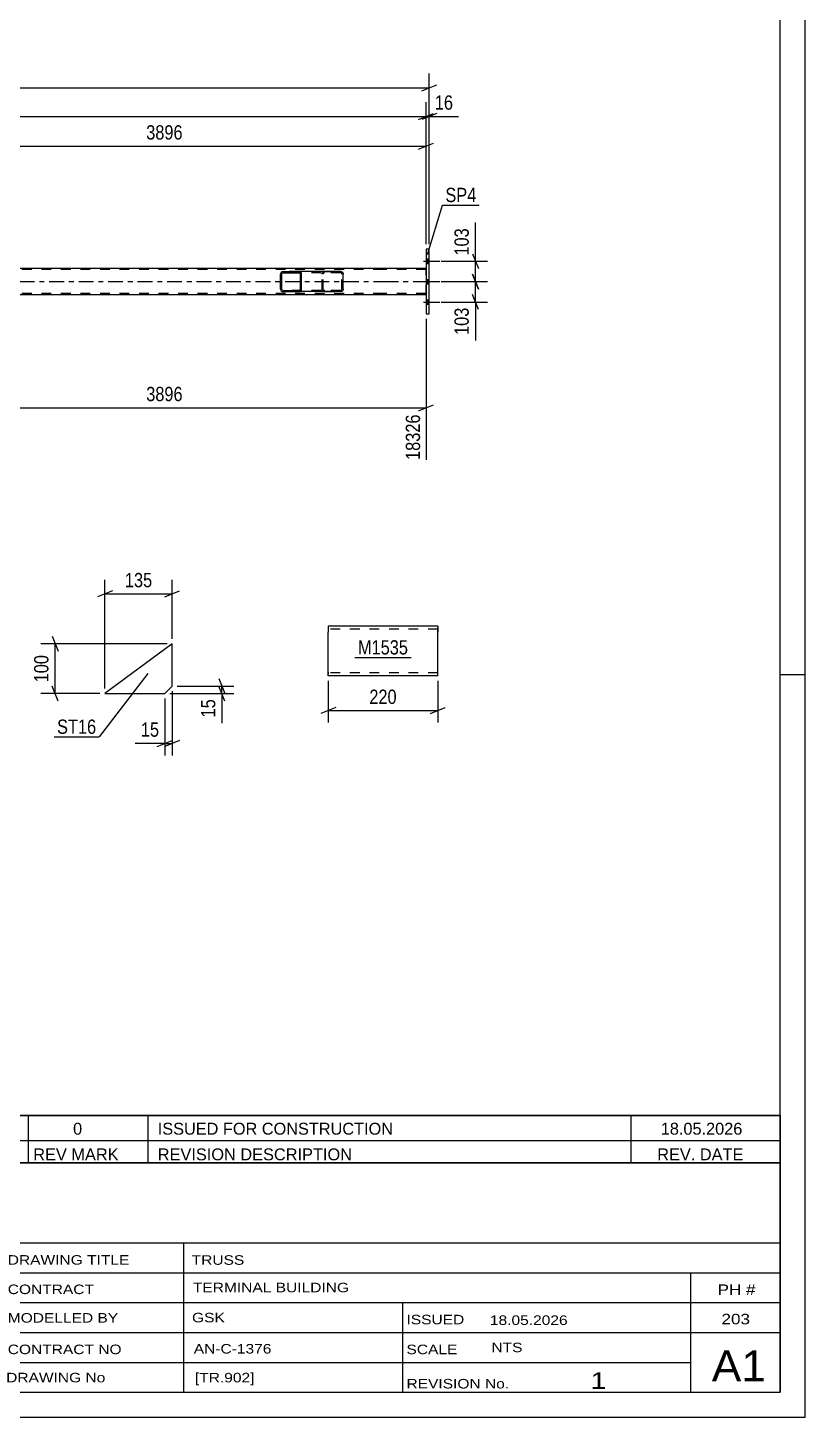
# Model space of a CAD drawing. Header units: millimetres. Extents: x 0 to 841, y 0 to 594.
# Drawn here: x 684.9 to 841, y 0 to 278.8 of the extents above; entities that cross this region are included whole.
import ezdxf

# ---------------------------------------------------------------- set-up
doc = ezdxf.new("R2010")
doc.units = ezdxf.units.MM
doc.linetypes.add('DXK_LINE_DOT2', pattern=[3.9198, 1.9599, -1.9599])
doc.linetypes.add('DXK_LINE_DOT3', pattern=[5.9187, 2.979, -0.9799, 0.9799, -0.9799])
doc.styles.add('Arial Narrow', font='ARIALN.TTF', dxfattribs={"height": 0.2})

# ---------------------------------------------------------------- blocks, each defined once
blk = doc.blocks.new('Unknown-275727292-1135 - 18137')
at = {"color": 5, "linetype": 'Continuous'}
for p, q in [((841, 0), (841, 594)), ((836, 5), (836, 589)), ((841, 149), (836, 149)), ((5, 5), (836, 5)), ((0, 0), (841, 0))]:
    blk.add_line(p, q, dxfattribs=at)
blk = doc.blocks.new('Part-275727292-1934 - 1918')
at = {"color": 2, "linetype": 'Continuous'}
for p, q in [((713.89, 155.21), (700.39, 145.21)), ((713.89, 146.71), (713.89, 155.21)), ((700.39, 145.21), (712.39, 145.21)), ((712.39, 145.21), (713.89, 146.71))]:
    blk.add_line(p, q, dxfattribs=at)
at = {"color": 7, "linetype": 'DXK_LINE_DOT2'}
for p, q in [((713.89, 146.71), (713.89, 155.21)), ((712.39, 145.21), (712.39, 145.21))]:
    blk.add_line(p, q, dxfattribs=at)
blk = doc.blocks.new('Part-275727292-4285 - 4207')
at = {"color": 7, "linetype": 'DXK_LINE_DOT2'}
for p, q in [((756.24, 230.29), (97.33, 230.29)), ((764.86, 230.29), (756.34, 230.29)), ((764.86, 225.25), (764.86, 230.53)), ((764.86, 230.53), (764.86, 230.53)), ((764.86, 230.53), (764.86, 225.25)), ((764.86, 230.53), (764.86, 230.53)), ((764.86, 230.29), (764.86, 230.29)), ((756.24, 225.49), (97.33, 225.49)), ((764.86, 225.49), (756.34, 225.49)), ((764.86, 225.49), (764.86, 225.49)), ((764.86, 225.25), (764.86, 225.25)), ((764.86, 225.25), (764.86, 225.25))]:
    blk.add_line(p, q, dxfattribs=at)
at = {"color": 2, "linetype": 'Continuous'}
for p, q in [((756.24, 230.53), (665, 230.53)), ((764.86, 230.53), (756.34, 230.53)), ((756.24, 225.25), (239.32, 225.25)), ((764.86, 225.25), (756.34, 225.25))]:
    blk.add_line(p, q, dxfattribs=at)
at = {"color": 7, "linetype": 'DXK_LINE_DOT3'}
for p, q in [((97.33, 227.89), (756.24, 227.89)), ((756.34, 227.89), (764.86, 227.89))]:
    blk.add_line(p, q, dxfattribs=at)
blk = doc.blocks.new('Bolt-275727292-4303 - 4207')
at = {"linetype": 'Continuous'}
for points in [[(765.5, 231.55), (765.5, 232.43), (764.86, 232.43), (764.86, 231.55)], [(765.5, 231.55), (765.5, 232.43), (764.86, 232.43), (764.86, 231.55)], [(765.5, 231.55), (765.5, 232.43), (764.86, 232.43), (764.86, 231.55)], [(765.5, 227.45), (765.5, 228.33), (764.86, 228.33), (764.86, 227.45)], [(765.5, 227.45), (765.5, 228.33), (764.86, 228.33), (764.86, 227.45)], [(765.5, 223.35), (765.5, 224.23), (764.86, 224.23), (764.86, 223.35)], [(765.5, 223.35), (765.5, 224.23), (764.86, 224.23), (764.86, 223.35)], [(765.5, 223.35), (765.5, 224.23), (764.86, 224.23), (764.86, 223.35)]]:
    blk.add_hatch(color=1, dxfattribs=at).paths.add_polyline_path(points)
at = {"color": 1, "linetype": 'Continuous'}
for p, q in [((764.34, 231.99), (767.66, 231.99)), ((764.34, 231.99), (767.66, 231.99)), ((764.34, 231.99), (767.66, 231.99)), ((764.86, 232.43), (765.5, 232.43)), ((764.86, 232.43), (765.5, 232.43)), ((764.86, 232.43), (765.5, 232.43)), ((764.86, 231.55), (765.5, 231.55)), ((764.86, 231.55), (765.5, 231.55)), ((764.86, 231.55), (765.5, 231.55)), ((764.34, 227.89), (767.66, 227.89)), ((764.34, 227.89), (767.66, 227.89)), ((764.86, 228.33), (765.5, 228.33)), ((764.86, 228.33), (765.5, 228.33)), ((764.86, 227.45), (765.5, 227.45)), ((764.86, 227.45), (765.5, 227.45)), ((764.34, 223.79), (767.66, 223.79)), ((764.34, 223.79), (767.66, 223.79)), ((764.34, 223.79), (767.66, 223.79)), ((764.86, 224.23), (765.5, 224.23)), ((764.86, 224.23), (765.5, 224.23)), ((764.86, 224.23), (765.5, 224.23)), ((764.86, 223.35), (765.5, 223.35)), ((764.86, 223.35), (765.5, 223.35)), ((764.86, 223.35), (765.5, 223.35))]:
    blk.add_line(p, q, dxfattribs=at)
blk = doc.blocks.new('Part-275727292-4379 - 4207')
at = {"linetype": 'Continuous'}
h = blk.add_hatch(dxfattribs=at)
h.set_pattern_fill('', scale=0.7, style=0, pattern_type=0)
h.set_pattern_definition([(45, (739.856, 229.5906), (-1.57154, 1.57154), [])])
h.paths.add_polyline_path([(739.89, 229.41), (739.86, 229.59), (739.75, 229.75), (739.58, 229.85), (739.38, 229.89), (736.15, 229.89), (735.95, 229.85), (735.79, 229.75), (735.68, 229.59), (735.64, 229.41), (735.64, 226.37), (735.68, 226.18), (735.79, 226.03), (735.95, 225.92), (736.15, 225.89), (739.38, 225.89), (739.58, 225.92), (739.75, 226.03), (739.86, 226.18), (739.89, 226.37)])
h.paths.add_polyline_path([(739.62, 226.28), (739.56, 226.2), (739.48, 226.15), (739.38, 226.13), (736.15, 226.13), (736.05, 226.15), (735.97, 226.2), (735.91, 226.28), (735.89, 226.37), (735.89, 229.41), (735.91, 229.5), (735.97, 229.58), (736.05, 229.63), (736.15, 229.65), (739.38, 229.65), (739.48, 229.63), (739.56, 229.58), (739.62, 229.5), (739.64, 229.41), (739.64, 226.37)])
at = {"color": 2, "linetype": 'Continuous'}
for p, q in [((735.68, 229.59), (735.64, 229.41)), ((735.64, 226.37), (735.64, 229.41)), ((735.89, 229.41), (735.91, 229.5)), ((735.89, 226.37), (735.89, 229.41)), ((735.91, 229.5), (735.97, 229.58)), ((736.15, 229.89), (735.95, 229.85)), ((735.97, 229.58), (736.05, 229.63)), ((736.05, 229.63), (736.15, 229.65)), ((736.15, 229.89), (739.38, 229.89)), ((736.15, 229.65), (739.38, 229.65)), ((747.73, 229.89), (739.38, 229.89)), ((739.58, 229.85), (739.38, 229.89)), ((739.38, 229.65), (739.48, 229.63)), ((739.48, 229.63), (739.56, 229.58)), ((739.56, 229.58), (739.62, 229.5)), ((739.62, 229.5), (739.64, 229.41)), ((739.64, 226.37), (739.64, 229.41)), ((739.89, 229.41), (739.86, 229.59)), ((739.89, 226.37), (739.89, 229.41)), ((747.73, 229.89), (747.93, 229.85)), ((748.21, 229.59), (748.24, 229.41)), ((748.24, 226.37), (748.24, 229.41)), ((735.64, 226.37), (735.68, 226.18)), ((735.91, 226.28), (735.89, 226.37)), ((735.97, 226.2), (735.91, 226.28)), ((735.95, 225.92), (736.15, 225.89)), ((736.05, 226.15), (735.97, 226.2)), ((736.15, 226.13), (736.05, 226.15)), ((736.15, 226.13), (739.38, 226.13)), ((736.15, 225.89), (739.38, 225.89)), ((739.48, 226.15), (739.38, 226.13)), ((739.38, 225.89), (739.58, 225.92)), ((747.73, 225.89), (739.38, 225.89)), ((739.56, 226.2), (739.48, 226.15)), ((739.62, 226.28), (739.56, 226.2)), ((739.64, 226.37), (739.62, 226.28)), ((739.86, 226.18), (739.89, 226.37)), ((747.93, 225.92), (747.73, 225.89)), ((748.24, 226.37), (748.21, 226.18))]:
    blk.add_line(p, q, dxfattribs=at)
at = {"color": 7, "linetype": 'DXK_LINE_DOT2'}
for p, q in [((739.38, 229.89), (736.15, 229.89)), ((747.73, 229.65), (736.15, 229.65)), ((743.99, 229.41), (744.03, 229.59)), ((743.99, 226.37), (743.99, 229.41)), ((744.26, 229.5), (744.24, 229.41)), ((744.24, 226.37), (744.24, 229.41)), ((744.32, 229.58), (744.26, 229.5)), ((744.3, 229.85), (744.5, 229.89)), ((744.4, 229.63), (744.32, 229.58)), ((744.5, 229.65), (744.4, 229.63)), ((744.5, 229.89), (747.73, 229.89)), ((747.83, 229.63), (747.73, 229.65)), ((747.91, 229.58), (747.83, 229.63)), ((747.97, 229.5), (747.91, 229.58)), ((747.99, 229.41), (747.97, 229.5)), ((747.99, 226.37), (747.99, 229.41)), ((747.73, 226.13), (736.15, 226.13)), ((739.38, 225.89), (736.15, 225.89)), ((744.03, 226.18), (743.99, 226.37)), ((744.24, 226.37), (744.26, 226.28)), ((744.26, 226.28), (744.32, 226.2)), ((744.5, 225.89), (744.3, 225.92)), ((744.32, 226.2), (744.34, 226.18)), ((744.34, 226.18), (744.4, 226.15)), ((744.4, 226.15), (744.5, 226.13)), ((744.5, 225.89), (747.73, 225.89)), ((747.73, 226.13), (747.83, 226.15)), ((747.83, 226.15), (747.91, 226.2)), ((747.91, 226.2), (747.97, 226.28)), ((747.97, 226.28), (747.99, 226.37))]:
    blk.add_line(p, q, dxfattribs=at)
at = {"color": 2, "linetype": 'Continuous'}
for centre, start, end in [((736.13, 229.39), 110.7583, 155.68), ((739.4, 229.39), 24.32, 69.2417), ((747.75, 229.39), 24.3199, 69.2417), ((736.13, 226.39), 204.32, 249.2417), ((739.4, 226.39), 290.7583, 335.68), ((747.75, 226.39), 290.7583, 335.6801)]:
    blk.add_arc(centre, 0.496, start, end, dxfattribs=at)
at = {"color": 7, "linetype": 'DXK_LINE_DOT2'}
for centre, start, end in [((744.48, 229.39), 110.7583, 155.6801), ((744.48, 226.39), 204.3199, 249.2417)]:
    blk.add_arc(centre, 0.496, start, end, dxfattribs=at)
blk = doc.blocks.new('Part-275727292-4389 - 4207')
at = {"color": 2, "linetype": 'Continuous'}
for p, q in [((765.5, 234.39), (764.86, 234.39)), ((764.86, 234.39), (764.86, 221.39)), ((765.5, 221.39), (765.5, 234.39)), ((764.86, 221.39), (765.5, 221.39))]:
    blk.add_line(p, q, dxfattribs=at)
at = {"color": 7, "linetype": 'DXK_LINE_DOT2'}
for p, q in [((764.86, 234.39), (764.86, 221.39)), ((765.5, 221.39), (765.5, 234.39))]:
    blk.add_line(p, q, dxfattribs=at)
blk = doc.blocks.new('Part-275727292-18276 - 18275')
at = {"color": 2, "linetype": 'Continuous'}
for p, q in [((745.23, 158.75), (745.23, 157.55)), ((767.23, 158.75), (745.23, 158.75)), ((745.23, 149.49), (745.23, 157.55)), ((767.23, 158.75), (767.23, 158.66)), ((767.23, 158.66), (767.23, 157.55)), ((767.23, 148.75), (767.23, 157.55)), ((745.23, 148.84), (745.23, 149.49)), ((745.23, 148.75), (745.23, 148.84)), ((767.23, 148.75), (745.23, 148.75))]:
    blk.add_line(p, q, dxfattribs=at)
at = {"color": 7, "linetype": 'DXK_LINE_DOT2'}
for p, q in [((767.23, 158.15), (745.23, 158.15)), ((767.23, 158.75), (767.23, 158.75)), ((767.23, 157.55), (767.23, 158.4)), ((745.23, 149.49), (745.23, 149.1)), ((745.23, 149.35), (745.23, 149.4)), ((767.23, 149.35), (745.23, 149.35)), ((745.23, 148.75), (745.23, 148.75)), ((767.23, 149.35), (767.23, 149.4))]:
    blk.add_line(p, q, dxfattribs=at)
blk = doc.blocks.new('StraightDimension-275727292-1976 - 1918')
at = {"color": 7, "linetype": 'Continuous'}
for p, q in [((723.29, 148.21), (724.49, 145.21)), ((713.39, 145.21), (726.29, 145.21)), ((714.89, 146.71), (726.29, 146.71)), ((724.49, 143.71), (723.29, 146.71)), ((723.89, 145.21), (723.89, 146.71))]:
    blk.add_line(p, q, dxfattribs=at)
at = {"color": 0}
blk.add_wipeout([(723.14, 144.69), (718.94, 144.69), (718.94, 139.83), (723.14, 139.83)], dxfattribs=at)
at = {"color": 7, "linetype": 'Continuous'}
blk.add_line((723.89, 145.21), (723.89, 139.3), dxfattribs=at)
blk.add_line((723.89, 145.21), (723.89, 139.3), dxfattribs=at)
at = {"color": 3, "style": 'Arial Narrow'}
blk.add_text('15', height=2.863, rotation=90.0002, dxfattribs=at).set_placement((722.54, 140.43))
blk = doc.blocks.new('StraightDimension-275727292-1936 - 1918')
at = {"color": 7, "linetype": 'Continuous'}
for p, q in [((700.39, 146.21), (700.39, 168.06)), ((713.89, 156.21), (713.89, 168.06)), ((701.89, 165.81), (698.89, 164.61)), ((700.39, 165.21), (713.89, 165.21)), ((712.39, 164.61), (715.39, 165.81))]:
    blk.add_line(p, q, dxfattribs=at)
at = {"color": 0}
blk.add_wipeout([(710.48, 165.96), (710.48, 170.16), (703.8, 170.16), (703.8, 165.96)], dxfattribs=at)
at = {"color": 3, "style": 'Arial Narrow'}
blk.add_text('135', height=2.863, dxfattribs=at).set_placement((704.4, 166.56))
blk = doc.blocks.new('StraightDimension-275727292-1964 - 1918')
at = {"color": 7, "linetype": 'Continuous'}
for p, q in [((689.79, 156.71), (690.99, 153.71)), ((712.89, 155.21), (687.54, 155.21)), ((690.39, 145.21), (690.39, 155.21)), ((699.39, 145.21), (687.54, 145.21)), ((690.99, 143.71), (689.79, 146.71))]:
    blk.add_line(p, q, dxfattribs=at)
at = {"color": 0}
blk.add_wipeout([(689.64, 153.55), (685.44, 153.55), (685.44, 146.87), (689.64, 146.87)], dxfattribs=at)
at = {"color": 3, "style": 'Arial Narrow'}
blk.add_text('100', height=2.863, rotation=90.0002, dxfattribs=at).set_placement((689.04, 147.47))
blk = doc.blocks.new('StraightDimension-275727292-1948 - 1918')
at = {"color": 7, "linetype": 'Continuous'}
for p, q in [((713.89, 145.71), (713.89, 132.81)), ((712.39, 144.21), (712.39, 132.81)), ((710.89, 134.61), (713.89, 135.81)), ((715.39, 135.81), (712.39, 134.61)), ((712.39, 135.21), (713.89, 135.21))]:
    blk.add_line(p, q, dxfattribs=at)
at = {"color": 0}
blk.add_wipeout([(711.87, 135.96), (711.87, 140.16), (707.01, 140.16), (707.01, 135.96)], dxfattribs=at)
at = {"color": 7, "linetype": 'Continuous'}
blk.add_line((712.39, 135.21), (706.48, 135.21), dxfattribs=at)
blk.add_line((712.39, 135.21), (706.48, 135.21), dxfattribs=at)
at = {"color": 3, "style": 'Arial Narrow'}
blk.add_text('15', height=2.863, dxfattribs=at).set_placement((707.61, 136.56))
blk = doc.blocks.new('StraightDimension-275727292-4506 - 4207')
at = {"color": 7, "linetype": 'Continuous'}
for p, q in [((764.86, 235.39), (764.86, 263.89)), ((88.71, 261.04), (764.86, 261.04)), ((763.36, 260.44), (766.36, 261.64))]:
    blk.add_line(p, q, dxfattribs=at)
blk = doc.blocks.new('StraightDimension-275727292-4516 - 4207')
at = {"color": 7, "linetype": 'Continuous'}
for p, q in [((764.86, 235.39), (764.86, 263.89)), ((765.5, 235.39), (765.5, 263.89)), ((763.36, 260.44), (766.36, 261.64)), ((767, 261.64), (764, 260.44)), ((764.86, 261.04), (765.5, 261.04))]:
    blk.add_line(p, q, dxfattribs=at)
at = {"color": 0}
blk.add_wipeout([(770.89, 261.79), (770.89, 265.99), (766.03, 265.99), (766.03, 261.79)], dxfattribs=at)
at = {"color": 7, "linetype": 'Continuous'}
blk.add_line((765.5, 261.04), (771.41, 261.04), dxfattribs=at)
blk.add_line((765.5, 261.04), (771.41, 261.04), dxfattribs=at)
at = {"color": 3, "style": 'Arial Narrow'}
blk.add_text('16', height=2.863, dxfattribs=at).set_placement((766.63, 262.39))
blk = doc.blocks.new('StraightDimension-275727292-17287 - 4207')
at = {"color": 7, "linetype": 'Continuous'}
for p, q in [((767.9, 231.99), (777.19, 231.99)), ((774.19, 233.49), (775.39, 230.49)), ((774.79, 227.89), (774.79, 231.99)), ((775.39, 226.39), (774.19, 229.39)), ((767.9, 227.89), (777.19, 227.89))]:
    blk.add_line(p, q, dxfattribs=at)
at = {"color": 0}
blk.add_wipeout([(774.04, 239.2), (769.84, 239.2), (769.84, 232.51), (774.04, 232.51)], dxfattribs=at)
at = {"color": 7, "linetype": 'Continuous'}
blk.add_line((774.79, 231.99), (774.79, 239.72), dxfattribs=at)
blk.add_line((774.79, 231.99), (774.79, 239.72), dxfattribs=at)
at = {"color": 3, "style": 'Arial Narrow'}
blk.add_text('103', height=2.863, rotation=90.0002, dxfattribs=at).set_placement((773.44, 233.11))
blk = doc.blocks.new('StraightDimension-275727292-4537 - 4207')
at = {"color": 7, "linetype": 'Continuous'}
for p, q in [((764.86, 220.39), (764.86, 192.1)), ((659.8, 215.85), (659.8, 192.1)), ((661.3, 203.15), (658.3, 201.95)), ((659.8, 202.55), (764.86, 202.55)), ((763.36, 201.95), (766.36, 203.15))]:
    blk.add_line(p, q, dxfattribs=at)
at = {"color": 0}
blk.add_wipeout([(716.59, 203.3), (716.59, 207.5), (708.08, 207.5), (708.08, 203.3)], dxfattribs=at)
at = {"color": 0, "linetype": 'Continuous'}
blk.add_wipeout([(764.26, 201.85), (760.06, 201.85), (760.06, 191.5), (764.26, 191.5)], dxfattribs=at)
at = {"color": 3, "style": 'Arial Narrow'}
blk.add_text('3896', height=2.863, dxfattribs=at).set_placement((708.68, 203.9))
at = {"color": 3, "linetype": 'Continuous', "style": 'Arial Narrow'}
blk.add_text('18326', height=2.863, rotation=90.0002, dxfattribs=at).set_placement((763.66, 192.1))
blk = doc.blocks.new('StraightDimension-275727292-4564 - 4207')
at = {"color": 7, "linetype": 'Continuous'}
for p, q in [((765.5, 235.39), (765.5, 269.65)), ((88.07, 266.8), (765.5, 266.8)), ((764, 266.2), (767, 267.4))]:
    blk.add_line(p, q, dxfattribs=at)
blk = doc.blocks.new('StraightDimension-275727292-4575 - 4207')
at = {"color": 7, "linetype": 'Continuous'}
for p, q in [((659.8, 239.93), (659.8, 257.9)), ((764.86, 235.39), (764.86, 257.9)), ((661.3, 255.65), (658.3, 254.45)), ((659.8, 255.05), (764.86, 255.05)), ((763.36, 254.45), (766.36, 255.65))]:
    blk.add_line(p, q, dxfattribs=at)
at = {"color": 0}
blk.add_wipeout([(716.59, 255.8), (716.59, 260), (708.08, 260), (708.08, 255.8)], dxfattribs=at)
at = {"color": 3, "style": 'Arial Narrow'}
blk.add_text('3896', height=2.863, dxfattribs=at).set_placement((708.68, 256.4))
blk = doc.blocks.new('StraightDimension-275727292-17288 - 4207')
at = {"color": 7, "linetype": 'Continuous'}
for p, q in [((774.19, 229.39), (775.39, 226.39)), ((767.9, 227.89), (777.19, 227.89)), ((774.79, 223.79), (774.79, 227.89)), ((767.9, 223.79), (777.19, 223.79)), ((775.39, 222.29), (774.19, 225.29))]:
    blk.add_line(p, q, dxfattribs=at)
at = {"color": 0}
blk.add_wipeout([(774.04, 223.26), (769.84, 223.26), (769.84, 216.58), (774.04, 216.58)], dxfattribs=at)
at = {"color": 7, "linetype": 'Continuous'}
blk.add_line((774.79, 223.79), (774.79, 216.05), dxfattribs=at)
blk.add_line((774.79, 223.79), (774.79, 216.05), dxfattribs=at)
at = {"color": 3, "style": 'Arial Narrow'}
blk.add_text('103', height=2.863, rotation=90.0002, dxfattribs=at).set_placement((773.44, 217.18))
blk = doc.blocks.new('StraightDimension-275727292-18361 - 18275')
at = {"color": 7, "linetype": 'Continuous'}
for p, q in [((745.23, 147.75), (745.23, 139.39)), ((767.23, 147.75), (767.23, 139.39)), ((746.73, 142.39), (743.73, 141.19)), ((765.73, 141.19), (768.73, 142.39)), ((745.23, 141.79), (767.23, 141.79))]:
    blk.add_line(p, q, dxfattribs=at)
at = {"color": 0}
blk.add_wipeout([(759.57, 142.54), (759.57, 146.74), (752.88, 146.74), (752.88, 142.54)], dxfattribs=at)
at = {"color": 3, "style": 'Arial Narrow'}
blk.add_text('220', height=2.863, dxfattribs=at).set_placement((753.48, 143.14))
blk = doc.blocks.new('Unknown-275727292-19272 - 18137')
at = {"color": 7, "linetype": 'Continuous'}
for p, q in [((676, 51.05), (676, 5)), ((676, 51.05), (836, 51.05)), ((836, 51), (836, 5)), ((676, 35), (836, 35)), ((716.14, 35), (716.14, 5)), ((676, 29), (836, 29)), ((818, 5.05), (818, 29.05)), ((676, 23), (836, 23)), ((760.14, 23), (760.14, 5)), ((676, 17), (836, 17)), ((676, 11), (818, 11)), ((676, 5), (836, 5))]:
    blk.add_line(p, q, dxfattribs=at)
at = {"color": 7, "style": 'Arial Narrow'}
for s, height, width, p in [('DRAWING TITLE', 1.9089, 1.425378, (680.88, 30.61)), ('TRUSS', 1.909, 1.425378, (717.81, 30.59)), ('CONTRACT', 1.909, 1.425378, (680.88, 24.71)), ('TERMINAL BUILDING', 1.9089, 1.425378, (718.06, 25.07)), ('MODELLED BY', 1.9089, 1.425378, (680.88, 18.98)), ('GSK', 1.909, 1.425378, (717.88, 19.04)), ('ISSUED', 1.909, 1.425378, (760.94, 18.64)), ('18.05.2026', 1.909, 1.425378, (777.69, 18.52)), ('CONTRACT NO', 1.9089, 1.425378, (680.88, 12.66)), ('AN-C-1376', 1.909, 1.425378, (718.23, 12.78)), ('SCALE', 1.909, 1.425378, (760.94, 12.65)), ('A1', 6.204, 1.25, (822.24, 7.2)), ('DRAWING No', 1.909, 1.425378, (680.56, 7)), ('[TR.902]', 1.909, 1.425378, (718.46, 6.99)), ('1', 3.34, 1.5, (797.91, 5.68)), ('REVISION No.', 1.9089, 1.425378, (760.94, 5.77))]:
    blk.add_text(s, height=height, dxfattribs=dict(at, width=width)).set_placement(p)
at = {"color": 7, "linetype": 'Continuous', "style": 'Arial Narrow'}
for s, height, width, p in [('PH #', 2.1, 1.42538, (823.4, 24.55)), ('203', 2.1, 1.42538, (824.19, 18.65)), ('NTS', 1.909, 1.425378, (778, 13.05))]:
    blk.add_text(s, height=height, dxfattribs=dict(at, width=width)).set_placement(p)
blk = doc.blocks.new('Unknown-275727292-19275 - 18137')
at = {"color": 7, "linetype": 'Continuous'}
for p, q in [((676, 60.55), (836, 60.55)), ((836, 60.55), (676, 60.55)), ((676, 60.55), (676, 55.55)), ((685, 60.55), (685, 55.55)), ((709, 60.55), (709, 55.55)), ((806, 60.55), (806, 55.55)), ((836, 60.55), (836, 55.55)), ((676, 55.55), (836, 55.55)), ((676, 55.55), (676, 51.05)), ((676, 55.55), (836, 55.55)), ((685, 55.55), (685, 51.05)), ((709, 55.55), (709, 51.05)), ((806, 55.55), (806, 51.05)), ((836, 55.55), (836, 51.05)), ((836, 51.05), (676, 51.05))]:
    blk.add_line(p, q, dxfattribs=at)
at = {"color": 7, "linetype": 'Continuous', "style": 'Arial Narrow'}
for s, height, width, p in [('1', 2.39, 1.196471, (679.16, 56.7)), ('0', 2.39, 1.196471, (694, 56.7)), ('ISSUED FOR CONSTRUCTION', 2.3861, 1.196471, (711, 56.7)), ('18.05.2026', 2.386, 1.196471, (812, 56.7)), ('No', 2.386, 1.2, (677.54, 51.55)), ('REV MARK', 2.386, 1.2, (686, 51.55)), ('REVISION DESCRIPTION', 2.3861, 1.2, (711, 51.55)), ('REV. DATE', 2.386, 1.2, (811.28, 51.55))]:
    blk.add_text(s, height=height, dxfattribs=dict(at, width=width)).set_placement(p)
blk = doc.blocks.new('Mark-275727292-1930 - 1918')
at = {"color": 0}
blk.add_wipeout([(698.64, 137.14), (698.64, 140.14), (690.78, 140.14), (690.78, 137.14)], dxfattribs=at)
blk.add_wipeout([(698.64, 137.14), (698.64, 140.14), (690.78, 140.14), (690.78, 137.14)], dxfattribs=at)
at = {"color": 30, "linetype": 'Continuous'}
for p in [(708.99, 149.27), (690.18, 136.54)]:
    blk.add_line(p, (699.24, 136.54), dxfattribs=at)
at = {"color": 3, "style": 'Arial Narrow'}
blk.add_text('ST16', height=2.863, dxfattribs=at).set_placement((690.78, 137.14))
blk = doc.blocks.new('Mark-275727292-4385 - 4207')
at = {"color": 0}
blk.add_wipeout([(774.96, 243.85), (774.96, 246.85), (768.75, 246.85), (768.75, 243.85)], dxfattribs=at)
blk.add_wipeout([(774.96, 243.85), (774.96, 246.85), (768.75, 246.85), (768.75, 243.85)], dxfattribs=at)
at = {"color": 30, "linetype": 'Continuous'}
for p, q in [((765.13, 233.36), (768.15, 243.25)), ((768.15, 243.25), (775.56, 243.25))]:
    blk.add_line(p, q, dxfattribs=at)
at = {"color": 3, "style": 'Arial Narrow'}
blk.add_text('SP4', height=2.863, dxfattribs=at).set_placement((768.75, 243.85))
blk = doc.blocks.new('Mark-275727292-18382 - 18275')
at = {"color": 0}
blk.add_wipeout([(761.25, 153.06), (761.25, 156.06), (751.2, 156.06), (751.2, 153.06)], dxfattribs=at)
blk.add_wipeout([(761.25, 153.06), (761.25, 156.06), (751.2, 156.06), (751.2, 153.06)], dxfattribs=at)
at = {"color": 30, "linetype": 'Continuous'}
blk.add_line((750.6, 152.46), (761.85, 152.46), dxfattribs=at)
at = {"color": 3, "style": 'Arial Narrow'}
blk.add_text('M1535', height=2.863, dxfattribs=at).set_placement((751.2, 153.06))

msp = doc.modelspace()

# ---------------------------------------------------------------- block references
for name in ['Unknown-275727292-1135 - 18137', 'Part-275727292-4389 - 4207', 'Bolt-275727292-4303 - 4207', 'Part-275727292-4285 - 4207', 'Part-275727292-4379 - 4207', 'Part-275727292-18276 - 18275', 'Part-275727292-1934 - 1918', 'Unknown-275727292-19275 - 18137', 'Unknown-275727292-19272 - 18137']:
    msp.add_blockref(name, (0, 0))

# ---------------------------------------------------------------- next in the draw order: block references
for name in ['StraightDimension-275727292-4506 - 4207', 'StraightDimension-275727292-4537 - 4207', 'Mark-275727292-18382 - 18275', 'StraightDimension-275727292-1976 - 1918', 'StraightDimension-275727292-18361 - 18275']:
    msp.add_blockref(name, (0, 0))

# ---------------------------------------------------------------- next in the draw order: block references
for name in ['StraightDimension-275727292-4516 - 4207', 'StraightDimension-275727292-1936 - 1918']:
    msp.add_blockref(name, (0, 0))

# ---------------------------------------------------------------- next in the draw order: block references
for name in ['StraightDimension-275727292-17287 - 4207', 'StraightDimension-275727292-1964 - 1918']:
    msp.add_blockref(name, (0, 0))

# ---------------------------------------------------------------- next in the draw order: block references
for name in ['StraightDimension-275727292-4564 - 4207', 'StraightDimension-275727292-17288 - 4207', 'StraightDimension-275727292-1948 - 1918']:
    msp.add_blockref(name, (0, 0))

# ---------------------------------------------------------------- next in the draw order: block references
for name in ['StraightDimension-275727292-4575 - 4207', 'Mark-275727292-1930 - 1918']:
    msp.add_blockref(name, (0, 0))

# ---------------------------------------------------------------- next in the draw order: block references
msp.add_blockref('Mark-275727292-4385 - 4207', (0, 0))

doc.saveas('drawing.dxf')
